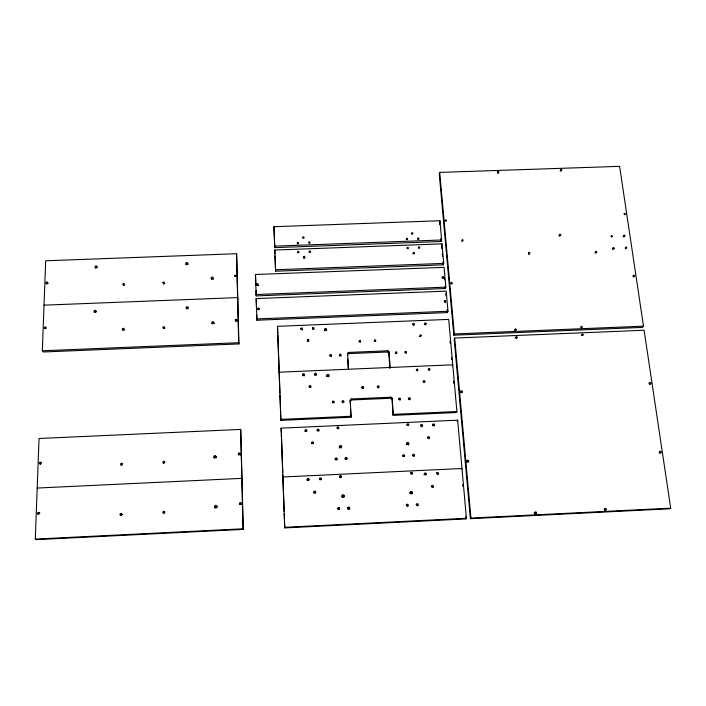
<?xml version="1.0" encoding="UTF-8"?>
<svg xmlns="http://www.w3.org/2000/svg" width="706" height="706" viewBox="0 0 706 706"><rect width="100%" height="100%" fill="white"/><g stroke="black" fill="none" stroke-linecap="round" stroke-linejoin="round"><path stroke-width="1.06" d="M35.3 539.093L39.051 438.497L240.702 429.416L243.279 529.394L36.341 539.649L35.3 539.093L243.032 528.794L243.279 529.394M42.325 350.785L45.687 260.796L236.598 253.719L238.928 343.928L43.287 351.985L42.325 350.785L238.681 342.71L238.928 343.928M425.789 325.06L425.312 324.16L424.288 324.336M417.758 371.003L417.281 370.076L416.24 370.253M378.857 387.903L378.381 386.967L377.331 387.144M363.484 388.574L363.016 387.629L361.834 388M339.471 356.08L340.301 355.215L341.201 356.221M316.297 375.336L315.397 374.312L314.558 375.195M307.11 341.43L307.94 340.566L308.849 341.351M304.427 375.848L303.527 374.815L302.724 375.919M302.442 330.081L302 329.172L300.959 329.34M348.861 352.426A1.315 1.253 6.6 0 0 347.617 353.732L347.484 354.915A1.306 1.244 6.6 0 1 348.72 353.609L348.861 352.426L387.673 350.803A1.315 1.244 13 0 1 389.059 351.994L390.144 367.473M350.308 404.512L350.264 400.293A1.333 1.288 8.7 0 1 351.526 398.952L390.886 397.222A1.333 1.28 17.2 0 1 392.307 398.449L393.118 415.357L456.376 412.525L456.906 411.536L448.698 319.394L277.484 326.313L280.9 420.37L351.032 417.237L350.264 400.293M163.377 284.156L164.674 283.415M350.123 401.326A1.324 1.288 8.7 0 1 351.376 399.984L351.526 398.952M123.541 285.683L124.644 284.862M389.862 368.611L388.785 353.185A1.306 1.244 13 0 0 387.4 351.994L387.673 350.803M388.785 353.185L389.059 351.994M439.714 172.405L439.291 174.126L453.817 335.182L642.336 327.416L643.493 326.163L619.603 166.351L439.714 172.405L454.32 333.938L453.817 335.182M393.118 415.357L392.006 399.481A1.324 1.28 17.3 0 0 390.603 398.263L390.886 397.222M439.917 220.74L441.629 239.987L441.179 241.505L274.758 247.638L273.937 226.697L439.917 220.74L439.67 224.455M392.006 399.481L392.307 398.449M441.524 245.37L441.974 243.861L274.766 250.039L275.596 271.201L443.253 264.847L443.712 263.391L441.974 243.861M445.362 288.533L445.83 287.148L444.065 267.327L255.448 274.502L256.225 295.911L445.362 288.533L445.168 286.336M447.498 312.581L447.975 311.267L446.183 291.146L256.146 298.585L256.931 320.224L447.498 312.581L447.216 309.413M329.896 356.265L330.708 355.612L331.582 356.195M312.458 329.243L313.261 328.608L314.17 329.384M257.028 285.639L257.84 285.021L258.687 285.577M454.69 338.05L454.187 339.277L470.364 518.689L669.376 508.814L670.7 508.161L644.101 330.231L454.69 338.05L470.964 518.063L470.364 518.689M163.413 328.608L164.877 328.175M452.237 365.955L452.74 364.808L279.117 372.194L279.223 373.324L277.873 335.209M457.144 421.138L457.673 420.176L281.103 428.136L284.73 527.903L465.836 518.919L466.41 518.292L457.673 420.176M461.424 469.313L461.98 468.51L282.841 476.991L282.947 477.768M419.302 336.391L420.794 336.33M395.219 353.327L396.728 353.265M461.336 241.152C465.757 240.49 460.241 237.984 462.774 241.099M374.198 341.351L375.698 341.289M359.036 341.978L359.769 341.527L360.642 342.11M303.509 258.122L304.974 258.069M308.972 252.43C313.137 250.48 306.342 250.506 310.437 252.377M297.544 252.854L298.267 252.439M257.822 309.599L259.323 309.537M297.164 243.897C301.162 242.617 295.276 241.214 297.906 243.508M302.618 238.257C306.722 236.201 299.962 236.298 304.083 238.204M515.009 338.033L516.024 337.856L516.527 338.553M404.882 352.753L405.924 352.576L406.409 353.274M412.71 324.804L414.175 325.113M412.878 253.869L413.672 253.639M406.1 239.731C410.521 238.919 404.238 237.022 407.283 239.687M423.238 381.84L424.553 382.299M514.321 330.134L515.68 330.787M428.154 369.609L429.513 370.279M418.261 248.088C422.594 247.453 416.231 245.538 419.285 248.177M417.537 239.193C421.826 238.169 415.225 236.837 418.799 239.616M406.956 248.512C411.13 247.515 404.591 246.217 408.218 248.936M411.474 234.004C415.657 233.218 409.454 231.471 412.489 234.083M234.966 276.364C238.01 274.069 231.736 275.702 236.025 276.425M581.435 335.068L582.282 335.244M450.852 283.565C454.62 284.041 449.81 280.485 451.258 283.635M444.401 301.824L445.539 302.556M623.01 236.563L623.989 236.881M442.291 277.935L443.377 278.455M558.799 235.654L559.876 236.166M298.285 252.51C300.721 250.021 294.976 251.83 299.017 252.801M309.334 243.093C311.92 240.755 306.033 242.237 309.872 243.261M560.14 170.984L560.943 171.152M497.386 173.111L498.189 173.279M284.633 527.303L466.41 518.292M470.964 518.063L670.7 508.161M37.206 488.049L241.849 478.368L242.105 479.145M280.794 419.399L351.173 416.258M393.41 414.369L456.906 411.536M351.376 399.984L390.603 398.263M454.32 333.938L643.493 326.163M348.72 353.609L387.4 351.994M256.746 318.935L447.975 311.267M275.472 269.763L443.712 263.391M256.031 294.543L445.83 287.148M44.028 305.16L237.622 297.597L237.878 298.956M274.634 246.129L441.629 239.987M594.902 252.854L595.52 253.066M297.879 243.482L298.629 243.835M413.716 253.675C416.858 252.174 410.804 251.918 414.069 253.825M632.867 276.478L633.759 277.026M580.65 327.302C584.93 328.361 579.494 324.116 581.55 327.875M625.189 248.45L625.745 248.786M612.411 248.927L613.135 249.65M528.362 253.833L529.068 254.557M582.176 335.218C585.901 335.306 580.164 332.314 582.556 335.606M451.496 283.618L451.937 284.086M237.19 320.921L235.989 320.674L235.61 321.609M256.146 298.585L256.622 309.546M255.448 274.502L255.916 285.4M281.103 428.136L281.323 432.319M277.484 326.313L277.793 333.029M440.897 238.31L441.179 241.505M441.621 246.456L441.815 248.618M442.291 254.028L442.485 256.19M442.971 261.599L443.253 264.847M444.383 277.555L444.577 279.752M445.813 293.572L445.998 295.682M450.04 341.157L450.225 343.319M451.478 357.333L451.663 359.486M453.587 381.116L453.781 383.287M462.765 484.413L462.959 486.566M465.642 516.757L465.836 518.919M274.766 250.039L274.969 253.728M273.937 226.697L274.758 247.638M347.617 353.732L348.499 369.247M347.723 359.036L348.252 368.311M350.547 408.748L351.032 417.237M275.049 255.916L275.596 271.201M279.267 374.418L279.929 393.021M280.008 395.21L280.626 412.71M280.706 414.899L280.9 420.37M281.403 434.481L282.753 472.358M282.832 474.52L283.45 491.932M283.53 494.112L284.147 511.55M284.227 513.73L284.73 527.903M256.066 290.651L256.225 295.911M256.772 314.885L256.931 320.224M236.598 253.719L238.681 342.71M240.702 429.416L243.032 528.794M324.433 330.823A1.085 1.024 2.5 0 1 326.551 330.47M311.69 443.474A0.9 0.882 -4 0 1 313.464 443.624M420.414 425.833A0.891 0.865 26.5 0 1 421.703 425.524A0.891 0.865 26.5 0 1 421.888 426.821M432.487 425.109A0.891 0.856 28 0 1 433.961 426.097M305.116 431.719A0.891 0.874 -5.1 0 1 306.722 430.978M335.226 459.888A0.9 0.891 6.8 0 1 336.153 458.732A0.9 0.891 6.8 0 1 336.886 460.021M345.075 459.191A0.9 0.891 12 0 1 346.046 458.265A0.9 0.891 12 0 1 346.858 459.341M402.711 455.882A0.9 0.882 29.8 0 1 404.282 456.438M317.144 430.951A0.891 0.874 -1 0 1 318.115 430.033A0.891 0.874 -1 0 1 318.909 431.092M427.501 437.773A0.9 0.865 29.6 0 1 428.983 438.761M412.719 455.273A0.9 0.874 31.3 0 1 414.034 456.42M339.454 448.045A1.121 1.103 8 0 1 340.336 446.351A1.121 1.103 8 0 1 341.395 447.957M406.321 444.418A1.121 1.094 27.7 0 1 407.353 443.271A1.121 1.094 27.7 0 1 408.545 444.312M408.439 444.868A1.121 1.094 27.7 0 1 408.28 445.107M337.168 428.118A0.891 0.874 6 0 1 338.712 428.886M406.938 424.959A0.891 0.865 24.1 0 1 408.447 425.286M121.564 465.66A0.935 0.874 -35 0 1 122.465 464.124M163.51 463.533A0.927 0.882 -33.3 0 1 164.754 462.253M214.174 457.903A1.147 1.103 -29.1 0 1 215.251 456.455A1.147 1.103 -29.1 0 1 216.371 457.797M238.619 454.938A0.909 0.882 -25.8 0 1 239.59 453.781A0.909 0.882 -25.8 0 1 240.287 455.07M40.313 464.098A0.953 0.874 -36.2 0 1 41.248 462.924M123.109 330.029A0.891 0.821 -20.4 0 1 124.627 329.967M212.127 323.719A1.094 1.024 -12.4 0 1 214.236 323.63M186.481 308.813A1.094 1.015 -13.9 0 1 188.07 308.134M94.798 312.431A1.112 1.006 -20.8 0 1 96.422 311.752M45.369 328.617A0.9 0.812 -24.4 0 1 46.155 328.175M649.211 383.632A0.9 0.812 35.9 0 1 649.741 384.338M659.166 452.043A0.927 0.838 41.7 0 1 659.775 453.49M604.036 509.123A0.944 0.865 46.8 0 1 604.927 510.756M534.08 512.821A0.935 0.882 47.6 0 1 535.519 512.944A0.935 0.882 47.6 0 1 535.113 514.303M466.419 462.183A0.909 0.874 37.8 0 1 467.178 461.036A0.909 0.874 37.8 0 1 468.14 462.103M460.171 392.218A0.882 0.838 26.6 0 1 461.83 392.792M120.938 515.698A0.953 0.9 -41.8 0 1 121.15 514.233A0.953 0.9 -41.8 0 1 122.509 514.727M163.66 513.615A0.944 0.9 -41.8 0 1 164.78 512.115M215.242 508.055A1.165 1.13 -40.8 0 1 215.445 506.237A1.165 1.13 -40.8 0 1 217.148 506.855M217.042 507.729A1.165 1.13 -40.8 0 1 216.866 507.976M239.74 504.463A0.927 0.909 -39.7 0 1 240.596 503.263A0.927 0.909 -39.7 0 1 241.514 504.375M38.477 514.215A0.971 0.891 -41.2 0 1 39.889 513.103M211.447 279.258A1.077 0.997 -9.8 0 1 213.53 279.179M186.128 264.988A1.077 0.988 -11.3 0 1 188.123 264.415M95.857 267.874A1.094 0.98 -17.8 0 1 97.084 267.371M46.878 284.2A0.882 0.794 -21.3 0 1 48.22 283.45M313.993 493.229A0.909 0.909 -16.9 0 1 314.726 491.826A0.909 0.909 -16.9 0 1 315.573 493.15M307.198 480.451A0.909 0.9 -14.6 0 1 308.028 479.277A0.909 0.9 -14.6 0 1 308.946 480.362M424.13 474.891A0.909 0.882 37.4 0 1 424.915 473.726A0.909 0.882 37.4 0 1 425.868 474.811M436.59 473.294A0.909 0.882 38.3 0 1 437.844 473.558A0.909 0.882 38.3 0 1 437.614 474.794M337.821 508.708A0.918 0.909 0 0 1 339.533 509.317M348.067 509.308A0.918 0.909 45.8 0 1 348.058 507.967A0.918 0.909 45.8 0 1 349.399 508.073A0.918 0.909 45.8 0 1 349.179 509.405M406.241 505.178A0.918 0.9 46.1 0 1 407.609 505.196A0.918 0.9 46.1 0 1 407.441 506.555M319.403 479.639A0.909 0.9 -5.2 0 1 320.383 478.694A0.909 0.9 -5.2 0 1 321.195 479.78M431.242 486.681A0.918 0.891 41.3 0 1 432.451 486.293A0.918 0.891 41.3 0 1 432.875 487.511M416.222 504.684A0.918 0.9 46.1 0 1 417.502 504.622A0.918 0.9 46.1 0 1 417.599 505.911M341.872 496.653A1.138 1.13 25.7 0 1 343.39 495.524A1.138 1.13 25.7 0 1 343.857 497.359M342.242 497.439A1.138 1.13 25.7 0 1 342.057 497.209M410.089 493.918A1.147 1.121 41.9 0 1 410.936 492.179A1.147 1.121 41.9 0 1 412.039 493.829M339.533 477.565A0.909 0.9 12.3 0 1 340.469 476.391A0.909 0.9 12.3 0 1 341.201 477.697M410.495 473.329A0.909 0.882 35.8 0 1 412.066 474.123M309.184 387.294A0.882 0.847 -1.3 0 1 310.887 387.215M332.288 402.747A0.882 0.856 4.1 0 1 333.991 402.676M342.092 402.111A0.882 0.856 6.6 0 1 343.751 402.685M398.537 399.622A0.882 0.847 19 0 1 400.205 399.975M408.333 399.014A0.882 0.847 20.6 0 1 409.798 399.984M326.728 376.572A1.103 1.059 2.7 0 1 327.919 375.477A1.103 1.059 2.7 0 1 328.899 376.757M596.808 252.121C595.29 254.822 594.708 249.545 596.808 252.121M560.458 169.811C561.791 172.626 562.647 167.719 560.458 169.811M560.776 234.824C559.24 237.498 558.711 232.274 560.776 234.824M529.818 253.075C528.247 255.784 527.753 250.489 529.818 253.075M516.395 329.534C514.789 332.385 514.286 326.834 516.395 329.534M517.251 337.327C515.645 340.177 515.133 334.609 517.251 337.327M497.483 171.937C498.771 174.761 499.716 169.837 497.483 171.937M444.312 301.074C445.618 304.127 446.677 298.788 444.312 301.074M442.203 277.105C443.492 280.123 444.542 274.855 442.203 277.105M445.124 220.36C446.395 223.272 447.419 218.18 445.124 220.36M429.936 369.15C428.242 372.08 427.836 366.379 429.936 369.15M426.203 323.577C424.527 326.419 424.138 320.877 426.203 323.577M421.332 335.5C419.646 338.368 419.258 332.782 421.332 335.5M416.416 369.512C417.723 372.689 418.852 367.12 416.416 369.512M412.869 323.904C414.157 327.002 415.269 321.583 412.869 323.904M405.023 351.95C406.312 355.1 407.45 349.585 405.023 351.95M395.448 352.347C396.737 355.497 397.884 349.982 395.448 352.347M374.348 340.327C375.618 343.46 376.783 337.971 374.348 340.327M359.133 340.954C360.395 344.087 361.587 338.598 359.133 340.954M339.595 354.686C340.848 357.845 342.066 352.312 339.595 354.686M329.967 355.092C331.211 358.251 332.447 352.709 329.967 355.092M308.84 340.124C307.066 343.019 306.819 337.397 308.84 340.124M312.458 327.981C313.685 331.096 314.929 325.642 312.458 327.981M300.712 328.458C301.93 331.573 303.192 326.11 300.712 328.458M303.404 256.834C304.604 259.826 305.822 254.592 303.404 256.834M259.27 308.61C257.469 311.452 257.293 305.927 259.27 308.61M256.843 284.244C258.017 287.28 259.305 281.95 256.843 284.244M235.336 319.897C236.51 323.004 237.851 317.559 235.336 319.897M162.892 282.532C164.004 285.586 165.425 280.238 162.892 282.532M122.923 284.068C124.009 287.121 125.483 281.765 122.923 284.068M633.308 275.49C633.917 278.667 636.097 273.902 633.308 275.49M625.384 247.347C625.984 250.471 628.146 245.794 625.384 247.347M623.619 235.407C624.228 238.513 626.372 233.862 623.619 235.407M624.13 213.75C624.731 216.813 626.857 212.224 624.13 213.75M614.158 248.362C611.952 250.551 612.773 245.414 614.158 248.362M612.446 236.404C610.24 238.584 611.061 233.483 612.446 236.404M324.839 330.276A1.085 1.033 2.5 0 0 326.631 329.737A1.085 1.033 2.5 0 0 325.237 328.537A1.085 1.033 2.5 0 0 324.839 330.276M317.462 430.625A0.9 0.874 -0.9 0 0 318.944 430.157A0.9 0.874 -0.9 0 0 317.797 429.142A0.9 0.874 -0.9 0 0 317.462 430.625M312.158 443.553A0.9 0.882 -3.9 0 0 313.473 442.733A0.9 0.882 -3.9 0 0 312.087 442.027A0.9 0.882 -3.9 0 0 312.158 443.553M305.53 431.295A0.9 0.874 -5 0 0 306.845 430.483A0.9 0.874 -5 0 0 305.469 429.786A0.9 0.874 -5 0 0 305.53 431.295M420.882 425.762A0.9 0.865 26.4 0 0 422.417 425.692A0.9 0.865 26.4 0 0 421.544 424.421A0.9 0.865 26.4 0 0 420.882 425.762M427.765 437.72A0.9 0.865 29.5 0 0 429.283 438.047A0.9 0.865 29.5 0 0 428.763 436.599A0.9 0.865 29.5 0 0 427.765 437.72M432.76 425.012A0.9 0.865 27.9 0 0 434.278 425.33A0.9 0.865 27.9 0 0 433.766 423.9A0.9 0.865 27.9 0 0 432.76 425.012M335.571 459.438A0.909 0.891 6.8 0 0 337.062 458.971A0.909 0.891 6.8 0 0 335.897 457.929A0.909 0.891 6.8 0 0 335.571 459.438M345.508 458.971A0.909 0.891 11.9 0 0 346.99 458.503A0.909 0.891 11.9 0 0 345.825 457.47A0.909 0.891 11.9 0 0 345.508 458.971M402.87 455.899A0.909 0.882 29.6 0 0 404.406 456.226A0.909 0.882 29.6 0 0 403.894 454.761A0.909 0.882 29.6 0 0 402.87 455.899M412.745 455.441A0.909 0.882 31.1 0 0 414.281 455.767A0.909 0.882 31.1 0 0 413.769 454.302A0.909 0.882 31.1 0 0 412.745 455.441M339.754 447.392A1.13 1.103 8 0 0 341.607 446.81A1.13 1.103 8 0 0 340.16 445.521A1.13 1.103 8 0 0 339.754 447.392M406.727 443.818A1.13 1.094 27.5 0 0 408.633 444.224A1.13 1.094 27.5 0 0 407.997 442.406A1.13 1.094 27.5 0 0 406.727 443.818M337.336 428.41A0.9 0.874 6 0 0 338.809 427.951A0.9 0.874 6 0 0 337.653 426.927A0.9 0.874 6 0 0 337.336 428.41M407.221 425.065A0.9 0.865 24 0 0 408.765 424.994A0.9 0.865 24 0 0 407.9 423.724A0.9 0.865 24 0 0 407.221 425.065M121.511 465.077A0.935 0.882 -34.9 0 0 122.323 463.692A0.935 0.882 -34.9 0 0 120.735 463.763A0.935 0.882 -34.9 0 0 121.511 465.077M163.766 463.11A0.927 0.882 -33.2 0 0 164.551 461.733A0.927 0.882 -33.2 0 0 162.971 461.803A0.927 0.882 -33.2 0 0 163.766 463.11M214.642 457.806A1.147 1.103 -29 0 0 216.01 456.376A1.147 1.103 -29 0 0 214.094 455.961A1.147 1.103 -29 0 0 214.642 457.806M239.016 454.682A0.918 0.882 -25.6 0 0 240.102 453.534A0.918 0.882 -25.6 0 0 238.575 453.208A0.918 0.882 -25.6 0 0 239.016 454.682M40.189 463.895A0.953 0.874 -36.1 0 0 41.036 462.509A0.953 0.874 -36.1 0 0 39.43 462.58A0.953 0.874 -36.1 0 0 40.189 463.895M122.959 329.958A0.891 0.821 -20.4 0 0 124.053 328.899A0.891 0.821 -20.4 0 0 122.579 328.59A0.891 0.821 -20.4 0 0 122.959 329.958M163.51 328.316A0.882 0.821 -17.3 0 0 164.586 327.266A0.882 0.821 -17.3 0 0 163.112 326.957A0.882 0.821 -17.3 0 0 163.51 328.316M212.312 323.569A1.094 1.024 -12.3 0 0 213.936 322.607A1.094 1.024 -12.3 0 0 212.277 321.786A1.094 1.024 -12.3 0 0 212.312 323.569M186.56 308.61A1.094 1.015 -13.8 0 0 188.193 307.657A1.094 1.015 -13.8 0 0 186.552 306.845A1.094 1.015 -13.8 0 0 186.56 308.61M94.789 312.334A1.112 1.015 -20.7 0 0 96.166 311.028A1.112 1.015 -20.7 0 0 94.33 310.64A1.112 1.015 -20.7 0 0 94.789 312.334M44.928 328.537A0.9 0.812 -24.3 0 0 46.049 327.478A0.9 0.812 -24.3 0 0 44.575 327.169A0.9 0.812 -24.3 0 0 44.928 328.537M466.993 461.362A0.909 0.874 37.7 0 0 468.528 461.689A0.909 0.874 37.7 0 0 467.99 460.224A0.909 0.874 37.7 0 0 466.993 461.362M460.683 391.812A0.891 0.838 26.5 0 0 462.183 392.13A0.891 0.838 26.5 0 0 461.662 390.727A0.891 0.838 26.5 0 0 460.683 391.812M649.282 383.552A0.9 0.812 35.9 0 0 650.782 383.87A0.9 0.812 35.9 0 0 650.191 382.475A0.9 0.812 35.9 0 0 649.282 383.552M659.439 452.087A0.927 0.838 41.6 0 0 660.878 452.793A0.927 0.838 41.6 0 0 660.648 451.266A0.927 0.838 41.6 0 0 659.439 452.087M604.565 509.379A0.944 0.874 46.7 0 0 606.013 510.094A0.944 0.874 46.7 0 0 605.81 508.523A0.944 0.874 46.7 0 0 604.565 509.379M534.707 512.838A0.935 0.882 47.5 0 0 536.154 513.562A0.935 0.882 47.5 0 0 535.978 511.974A0.935 0.882 47.5 0 0 534.707 512.838M120.885 515.292A0.962 0.9 -41.7 0 0 121.714 513.862A0.962 0.9 -41.7 0 0 120.099 513.942A0.962 0.9 -41.7 0 0 120.885 515.292M163.774 513.2A0.953 0.9 -41.7 0 0 164.577 511.779A0.953 0.9 -41.7 0 0 162.962 511.859A0.953 0.9 -41.7 0 0 163.774 513.2M215.709 507.676A1.174 1.13 -40.6 0 0 216.68 505.902A1.174 1.13 -40.6 0 0 214.677 506.008A1.174 1.13 -40.6 0 0 215.709 507.676M240.384 504.411A0.935 0.909 -39.5 0 0 241.152 502.999A0.935 0.909 -39.5 0 0 239.546 503.078A0.935 0.909 -39.5 0 0 240.384 504.411M38.336 514.206A0.971 0.891 -41.1 0 0 39.201 512.768A0.971 0.891 -41.1 0 0 37.577 512.847A0.971 0.891 -41.1 0 0 38.336 514.206M211.624 278.941A1.077 0.997 -9.8 0 0 213.23 278.014A1.077 0.997 -9.8 0 0 211.597 277.211A1.077 0.997 -9.8 0 0 211.624 278.941M186.234 264.362A1.077 0.988 -11.3 0 0 187.849 263.444A1.077 0.988 -11.3 0 0 186.225 262.641A1.077 0.988 -11.3 0 0 186.234 264.362M95.742 267.848A1.094 0.988 -17.8 0 0 97.093 266.577A1.094 0.988 -17.8 0 0 95.292 266.197A1.094 0.988 -17.8 0 0 95.742 267.848M46.578 283.538A0.891 0.794 -21.2 0 0 47.69 282.506A0.891 0.794 -21.2 0 0 46.234 282.206A0.891 0.794 -21.2 0 0 46.578 283.538M319.924 479.63A0.909 0.9 -4.9 0 0 321.256 478.783A0.909 0.9 -4.9 0 0 319.853 478.068A0.909 0.9 -4.9 0 0 319.924 479.63M314.355 492.823A0.918 0.909 -16.3 0 0 315.697 491.967A0.918 0.909 -16.3 0 0 314.285 491.244A0.918 0.909 -16.3 0 0 314.355 492.823M307.631 480.212A0.909 0.9 -14.3 0 0 308.963 479.365A0.909 0.9 -14.3 0 0 307.56 478.65A0.909 0.9 -14.3 0 0 307.631 480.212M424.553 474.114A0.918 0.882 37.3 0 0 426.089 474.441A0.918 0.882 37.3 0 0 425.568 472.958A0.918 0.882 37.3 0 0 424.553 474.114M431.657 486.628A0.918 0.891 41.1 0 0 433.202 486.963A0.918 0.891 41.1 0 0 432.672 485.472A0.918 0.891 41.1 0 0 431.657 486.628M436.714 473.532A0.918 0.882 38.2 0 0 438.25 473.858A0.918 0.882 38.2 0 0 437.729 472.385A0.918 0.882 38.2 0 0 436.714 473.532M338.121 509.141A0.918 0.918 0 0 0 339.639 508.655A0.918 0.918 0 0 0 338.465 507.588A0.918 0.918 0 0 0 338.121 509.141M347.908 508.011A0.918 0.918 44.8 0 0 349.32 508.735A0.918 0.918 44.8 0 0 349.241 507.155A0.918 0.918 44.8 0 0 347.908 508.011M406.374 505.152A0.927 0.9 45.8 0 0 407.794 505.875A0.927 0.9 45.8 0 0 407.689 504.296A0.927 0.9 45.8 0 0 406.374 505.152M416.39 504.666A0.927 0.9 45.9 0 0 417.82 505.39A0.927 0.9 45.9 0 0 417.696 503.81A0.927 0.9 45.9 0 0 416.39 504.666M342.172 496.503A1.147 1.138 25 0 0 344.149 496.406A1.147 1.138 25 0 0 343.063 494.747A1.147 1.138 25 0 0 342.172 496.503M410.257 492.647A1.147 1.121 41.6 0 0 412.03 493.547A1.147 1.121 41.6 0 0 411.889 491.579A1.147 1.121 41.6 0 0 410.257 492.647M339.745 477A0.909 0.9 12.2 0 0 341.316 476.929A0.909 0.9 12.2 0 0 340.46 475.615A0.909 0.9 12.2 0 0 339.745 477M410.698 473.417A0.909 0.891 35.6 0 0 412.233 473.752A0.909 0.891 35.6 0 0 411.722 472.27A0.909 0.891 35.6 0 0 410.698 473.417M423.406 381.92A0.882 0.838 20.8 0 0 424.924 381.858A0.882 0.838 20.8 0 0 424.068 380.613A0.882 0.838 20.8 0 0 423.406 381.92M314.858 374.665A0.882 0.847 0.2 0 0 316.314 374.215A0.882 0.847 0.2 0 0 315.185 373.227A0.882 0.847 0.2 0 0 314.858 374.665M309.44 387.029A0.882 0.856 -1.3 0 0 310.905 386.579A0.882 0.856 -1.3 0 0 309.775 385.582A0.882 0.856 -1.3 0 0 309.44 387.029M302.945 375.168A0.882 0.847 -2.2 0 0 304.401 374.727A0.882 0.847 -2.2 0 0 303.28 373.739A0.882 0.847 -2.2 0 0 302.945 375.168M362.213 387.947A0.882 0.847 10.5 0 0 363.669 387.497A0.882 0.847 10.5 0 0 362.522 386.5A0.882 0.847 10.5 0 0 362.213 387.947M377.498 387.1A0.882 0.847 13.7 0 0 379.025 387.038A0.882 0.847 13.7 0 0 378.178 385.794A0.882 0.847 13.7 0 0 377.498 387.1M398.916 399.446A0.891 0.856 18.9 0 0 400.443 399.375A0.891 0.856 18.9 0 0 399.587 398.122A0.891 0.856 18.9 0 0 398.916 399.446M408.624 399.022A0.891 0.856 20.5 0 0 410.151 398.952A0.891 0.856 20.5 0 0 409.295 397.699A0.891 0.856 20.5 0 0 408.624 399.022M342.401 402.111A0.891 0.856 6.6 0 0 343.866 401.661A0.891 0.856 6.6 0 0 342.719 400.655A0.891 0.856 6.6 0 0 342.401 402.111M332.632 402.544A0.891 0.865 4.1 0 0 334.106 402.093A0.891 0.865 4.1 0 0 332.958 401.087A0.891 0.865 4.1 0 0 332.632 402.544M327.152 376.192A1.103 1.059 2.8 0 0 328.97 375.645A1.103 1.059 2.8 0 0 327.549 374.401A1.103 1.059 2.8 0 0 327.152 376.192"/></g></svg>
